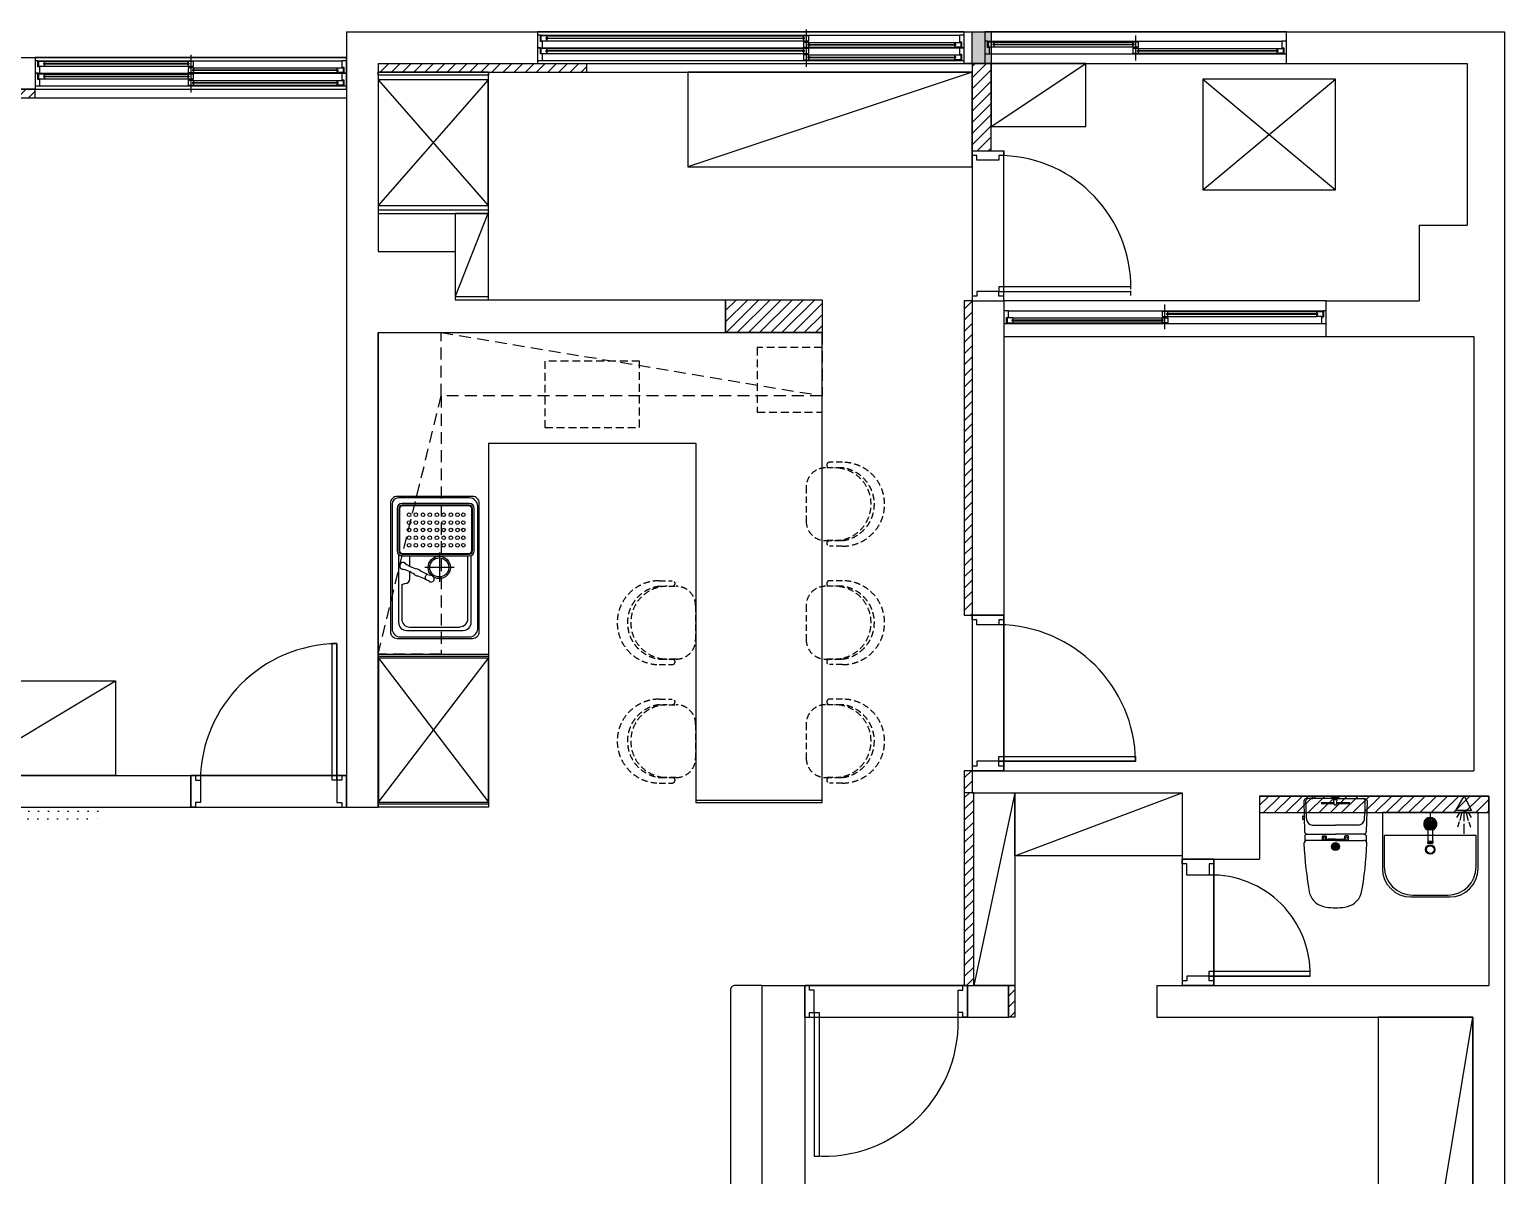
# Model space of a CAD drawing. Header units: inches. Extents: x 4138 to 127072, y -26315 to 43858.
# Drawn here: x 91288 to 100624, y 13510 to 20768 of the extents above; entities that cross this region are included whole.
import ezdxf

# ---------------------------------------------------------------- set-up
doc = ezdxf.new("R2010")
doc.units = ezdxf.units.IN
doc.header["$LTSCALE"] = 50
doc.header["$MEASUREMENT"] = 0
for name, pattern in [('DASHEDX2', [1.5, 1, -0.5]), ('DH-HID2', [1.2, 0.8, -0.4]), ('DOT', [0.25, 0, -0.25]), ('HID', [2.3, 1.5, -0.8]), ('HIDDEN', [0.375, 0.25, -0.125])]:
    doc.linetypes.add(name, pattern=pattern)
for name, color, linetype in [('02-WAL', 2, 'Continuous'), ('03-WAL NEW', 3, 'Continuous'), ('04-WIN', 4, 'Continuous'), ('04-WIN TEXT', 4, 'Continuous'), ('04_FUR', 6, 'Continuous'), ('06-FUR', 6, 'Continuous'), ('3.기호.계단선', 30, 'Continuous'), ('BATH', 4, 'Continuous'), ('CO-BATH', 6, 'Continuous'), ('CO-FURB-DN', 9, 'Continuous'), ('FIN', 2, 'Continuous'), ('FU-FURM', 251, 'DH-HID2'), ('HL', 6, 'HIDDEN'), ('도면층2', 2, 'Continuous'), ('도면층4', 4, 'Continuous'), ('도면층5', 5, 'Continuous'), ('욕실설비', 3, 'Continuous')]:
    doc.layers.add(name, color=color, linetype=linetype)
pattern_1 = [(45, (21899.39, -26361.31), (-35.35534, 35.35534), [])]
pattern_2 = [(45, (21849.39, -26361.31), (-35.35534, 35.35534), [])]

msp = doc.modelspace()

# ---------------------------------------------------------------- hatches: boundary and pattern name
at = {"layer": '03-WAL NEW'}
h = msp.add_hatch(dxfattribs=at)
h.set_pattern_fill('_USER', color=256, scale=50, angle=45, pattern_type=0)
h.set_pattern_definition(pattern_1)
h.paths.add_polyline_path([(94814.1, 20498), (94814.1, 20553), (93494.1, 20553), (93494.1, 20498)])
h = msp.add_hatch(dxfattribs=at)
h.set_pattern_fill('_USER', color=256, scale=50, angle=45, pattern_type=0)
h.set_pattern_definition([(45, (21934.39, -26361.31), (-35.35534, 35.35534), [])])
h.paths.add_polyline_path([(97254.1, 19999), (97374.1, 19999), (97374.1, 20553), (97254.1, 20553)])
h = msp.add_hatch(dxfattribs=at)
h.set_pattern_fill('_USER', color=256, scale=50, angle=45, pattern_type=0)
h.set_pattern_definition([(45, (22013.39, -14851.31), (-35.35534, 35.35534), [])])
h.paths.add_polyline_path([(90831.1, 20335), (91324.1, 20335), (91324.1, 20390), (90831.1, 20390)])
h = msp.add_hatch(dxfattribs=at)
h.set_pattern_fill('_USER', color=256, scale=50, angle=45, pattern_type=0)
h.set_pattern_definition(pattern_2)
h.paths.add_polyline_path([(95694.1, 19056), (96304.1, 19056), (96304.1, 18848), (95694.1, 18848)])
h = msp.add_hatch(dxfattribs=at)
h.set_pattern_fill('_USER', color=256, scale=50, angle=45, pattern_type=0)
h.set_pattern_definition([(45, (21899.39, -7941.31), (-35.35534, 35.35534), [])])
h.paths.add_polyline_path([(97254.1, 19049), (97204.1, 19049), (97204.1, 17058), (97254.1, 17058)])
h.paths.add_polyline_path([(97254.1, 16073), (97204.1, 16073), (97204.1, 15934), (97254.1, 15934)])
h = msp.add_hatch(dxfattribs=at)
h.set_pattern_fill('_USER', color=256, scale=50, angle=45, pattern_type=0)
h.set_pattern_definition(pattern_2)
h.paths.add_polyline_path([(97204.1, 15934), (97204.1, 14713), (97264.1, 14713), (97264.1, 15934)])
h = msp.add_hatch(dxfattribs=at)
h.set_pattern_fill('_USER', color=256, scale=50, angle=45, pattern_type=0)
h.set_pattern_definition([(45, (21896.39, -26321.31), (-35.35534, 35.35534), [])])
h.paths.add_polyline_path([(99074.1, 15913), (99074.1, 15808), (100524.1, 15808), (100524.1, 15913)])
h = msp.add_hatch(dxfattribs=at)
h.set_pattern_fill('_USER', color=256, scale=50, angle=45, pattern_type=0)
h.set_pattern_definition(pattern_1)
h.paths.add_polyline_path([(97484.1, 14713), (97524.1, 14713), (97524.1, 14513), (97484.1, 14513)])
at = {"layer": '04-WIN TEXT'}
h = msp.add_hatch(color=256, dxfattribs=at)
h.dxf.hatch_style = 1
h.paths.add_polyline_path([(97254.1, 20753), (97374.1, 20753), (97374.1, 20553), (97254.1, 20553)])
at = {"layer": '3.기호.계단선'}
h = msp.add_hatch(color=256, dxfattribs=at)
h.dxf.hatch_style = 1
edge = h.paths.add_edge_path()
edge.add_arc((100154.1, 15723), 25, 0, 360)
h = msp.add_hatch(color=10, dxfattribs=at)
h.dxf.hatch_style = 1
edge = h.paths.add_edge_path()
edge.add_arc((99554.1, 15593), 25, 0, 360)

# ---------------------------------------------------------------- linework, layer by layer
at = {"color": 8}
msp.add_line((100154.1, 15808), (100154.1, 15730), dxfattribs=at)
at = {"layer": '02-WAL'}
for p, q in [((93294.1, 20753), (93294.1, 20590)), ((93294.1, 20753), (100624.1, 20753)), ((100624.1, 20753), (100624.1, 8625)), ((90589.1, 20590), (93294.1, 20590)), ((93494.1, 20553), (93494.1, 19361)), ((93494.1, 20553), (100388.1, 20553)), ((100388.1, 20553), (100388.1, 19528)), ((90831.1, 20390), (93294.1, 20390)), ((93294.1, 20390), (93294.1, 15843)), ((100083.1, 19528), (100083.1, 19049)), ((100083.1, 19528), (100388.1, 19528)), ((93494.1, 19361), (93983.1, 19361)), ((93983.1, 19361), (93983.1, 19056)), ((93983.1, 19056), (95694.1, 19056)), ((95694.1, 19056), (95694.1, 18848)), ((95694.1, 19056), (95694.1, 18848)), ((97254.1, 19049), (97254.1, 15934)), ((97254.1, 19049), (97454.1, 19049)), ((97454.1, 19049), (97454.1, 16073)), ((99495.1, 19049), (100083.1, 19049)), ((99495.1, 18823), (99495.1, 19049)), ((93494.1, 18848), (93494.1, 15843)), ((93494.1, 18848), (95694.1, 18848)), ((99495.1, 18823), (100429.1, 18823)), ((100429.1, 18823), (100429.1, 16073)), ((97254.1, 17058), (97454.1, 17058)), ((97254.1, 16073), (100429.1, 16073)), ((90831.1, 16043), (93294.1, 16043)), ((92309.1, 16043), (92309.1, 15843)), ((97254.1, 15934), (98584.1, 15934)), ((98584.1, 15934), (98584.1, 14713)), ((99074.1, 15913), (99074.1, 15513)), ((99074.1, 15913), (100524.1, 15913)), ((100524.1, 15913), (100524.1, 14713)), ((90589.1, 15843), (93494.1, 15843)), ((98584.1, 15513), (98784.1, 15513)), ((98784.1, 15513), (98784.1, 14713)), ((98784.1, 15513), (99074.1, 15513)), ((95924.1, 14713), (95924.1, 10551)), ((95924.1, 14713), (97484.1, 14713)), ((96195.1, 14713), (96195.1, 10877)), ((97225.1, 14713), (97225.1, 14513)), ((97484.1, 14713), (97484.1, 14513)), ((98424.1, 14713), (98584.1, 14713)), ((98424.1, 14713), (98424.1, 14513)), ((98584.1, 14713), (98784.1, 14713)), ((98784.1, 14713), (100524.1, 14713)), ((96195.1, 14513), (97484.1, 14513)), ((98424.1, 14513), (100424.1, 14513)), ((100424.1, 14513), (100424.1, 10877))]:
    msp.add_line(p, q, dxfattribs=at)
at = {"layer": '03-WAL NEW'}
msp.add_line((91316.1, 20335), (93294.1, 20335), dxfattribs=at)
for points in [[(93494.1, 20553), (93494.1, 20498), (97254.1, 20498)], [(94814.1, 20553), (94814.1, 20498)], [(97254.1, 19049), (97204.1, 19049), (97204.1, 17058), (97254.1, 17058)], [(97254.1, 16073), (97204.1, 16073), (97204.1, 15934)], [(97204.1, 15934), (97204.1, 14713), (97264.1, 14713), (97264.1, 15934), (97204.1, 15934)], [(99074.1, 15913), (99074.1, 15808), (100524.1, 15808), (100524.1, 15913), (99074.1, 15913)]]:
    msp.add_lwpolyline(points, dxfattribs=at)
for points in [[(97254.1, 19999), (97374.1, 19999), (97374.1, 20553), (97254.1, 20553)], [(90831.1, 20335), (91324.1, 20335), (91324.1, 20390), (90831.1, 20390)], [(95694.1, 19056), (96304.1, 19056), (96304.1, 18848), (95694.1, 18848)], [(97484.1, 14713), (97524.1, 14713), (97524.1, 14513), (97484.1, 14513)]]:
    msp.add_lwpolyline(points, close=True, dxfattribs=at)
msp.add_lwpolyline([(95924.1, 14713), (95754.1, 14713, 0.414214), (95724.1, 14683), (95724.1, 10551)], format="xyb", dxfattribs=at)
at = {"layer": '04-WIN'}
for p, q in [((94521.5, 20731.4), (97174.1, 20731.4)), ((96204.1, 20767.5), (96204.1, 20610.5)), ((98289.1, 20729.1), (98289.1, 20572.1)), ((94521.5, 20651.3), (97174.1, 20651.3)), ((94534.1, 20651.4), (97186.6, 20651.3)), ((94563.2, 20726.4), (96186.6, 20726.4)), ((94563.2, 20696.4), (94563.2, 20706.4)), ((94563.2, 20696.4), (96186.6, 20696.4)), ((94563.2, 20646.4), (96186.6, 20646.4)), ((96204.1, 20687.4), (96204.1, 20530.4)), ((96221.6, 20686.1), (97145.4, 20686.1)), ((96221.6, 20656.1), (97145.4, 20656.1)), ((97351.5, 20693), (99214.1, 20693)), ((97393.2, 20688), (98271.6, 20688)), ((97393.2, 20658), (97393.2, 20668)), ((97393.2, 20658), (98271.6, 20658)), ((98306.6, 20647.6), (99185.4, 20647.6)), ((94534.1, 20571.3), (97186.6, 20571.2)), ((94563.2, 20616.4), (94563.2, 20626.4)), ((94563.2, 20616.4), (96186.6, 20616.4)), ((96221.6, 20606), (97145.4, 20606)), ((96221.6, 20576), (97145.4, 20576)), ((97364.1, 20613), (99226.6, 20612.9)), ((98306.6, 20617.6), (99185.4, 20617.6)), ((97424.1, 19139), (98259.6, 19139)), ((97424.1, 19139), (97424.1, 19109)), ((97424.1, 19109), (98259.6, 19109)), ((93234.1, 16878), (93234.1, 16013)), ((98289.1, 16133), (97424.1, 16133)), ((99394.1, 14773), (98754.1, 14773))]:
    msp.add_line(p, q, dxfattribs=at)
at = {"layer": '04-WIN', "linetype": 'Continuous'}
for p, q in [((97484.1, 18985.6), (99477.6, 18985.6)), ((98474.6, 18869.4), (98474.6, 19026.5)), ((98492.1, 18980.9), (99436.4, 18980.8)), ((97471.5, 18905.6), (99465.1, 18905.5)), ((97513.2, 18940.5), (98457.1, 18940.5)), ((97513.2, 18910.5), (98457.1, 18910.5)), ((98492.1, 18950.9), (99436.4, 18950.8))]:
    msp.add_line(p, q, dxfattribs=at)
at = {"layer": '04-WIN'}
for points in [[(94504.1, 20553), (97204.1, 20553), (97204.1, 20753), (94504.1, 20753)], [(97204.1, 20753), (97334.1, 20753), (97334.1, 20553), (97204.1, 20553)], [(99244.1, 20753), (97334.1, 20753), (97334.1, 20553), (99244.1, 20553)], [(96192.1, 20708.2), (96186.6, 20706.4), (96186.6, 20696.4), (96221.6, 20696.4), (96221.6, 20726.4), (96186.6, 20726.4), (96186.6, 20716.4), (96192.1, 20714.7)], [(96186.6, 20656.1), (96221.6, 20656.1), (96221.6, 20666.1), (96216.1, 20667.9), (96216.1, 20674.3), (96221.6, 20676.1), (96221.6, 20686.1), (96186.6, 20686.1)], [(96192.1, 20628.1), (96186.6, 20626.4), (96186.6, 20616.4), (96221.6, 20616.4), (96221.6, 20646.4), (96186.6, 20646.4), (96186.6, 20636.4), (96192.1, 20634.6)], [(97148.9, 20669.1), (96218.1, 20669.1), (96218.1, 20673.1), (97148.9, 20673.1)], [(97150.9, 20674.3), (97145.4, 20676.1), (97145.4, 20686.1), (97183.4, 20686.1), (97183.4, 20656.1), (97145.4, 20656.1), (97145.4, 20666.1), (97150.9, 20667.9)], [(98277.1, 20669.8), (98271.6, 20668), (98271.6, 20658), (98306.6, 20658), (98306.6, 20688), (98271.6, 20688), (98271.6, 20678), (98277.1, 20676.2)], [(98271.6, 20617.6), (98306.6, 20617.6), (98306.6, 20627.6), (98301.1, 20629.4), (98301.1, 20635.9), (98306.6, 20637.6), (98306.6, 20647.6), (98271.6, 20647.6)], [(99188.9, 20630.6), (98303.1, 20630.6), (98303.1, 20634.6), (99188.9, 20634.6)], [(99190.9, 20635.9), (99185.4, 20637.6), (99185.4, 20647.6), (99223.4, 20647.6), (99223.4, 20617.6), (99185.4, 20617.6), (99185.4, 20627.6), (99190.9, 20629.4)], [(96186.6, 20576), (96221.6, 20576), (96221.6, 20586), (96216.1, 20587.8), (96216.1, 20594.2), (96221.6, 20596), (96221.6, 20606), (96186.6, 20606)], [(97148.9, 20589), (96218.1, 20589), (96218.1, 20593), (97148.9, 20593)], [(97150.9, 20594.2), (97145.4, 20596), (97145.4, 20606), (97183.4, 20606), (97183.4, 20576), (97145.4, 20576), (97145.4, 20586), (97150.9, 20587.8)], [(97454.1, 18823), (99495.1, 18823), (99495.1, 19049), (97454.1, 19049)]]:
    msp.add_lwpolyline(points, close=True, dxfattribs=at)
for points in [[(94504.1, 20660.4), (94504.1, 20651.4), (94534.1, 20651.4), (94534.1, 20692.4), (94521.5, 20692.4), (94521.5, 20731.4), (94504.1, 20731.4), (94504.1, 20722.4)], [(97204.1, 20722.3), (97204.1, 20731.4), (97174.1, 20731.4), (97174.1, 20692.4), (97174.1, 20690.3), (97186.6, 20690.3), (97186.6, 20651.3), (97204.1, 20651.3), (97204.1, 20660.3)], [(94504.1, 20580.3), (94504.1, 20571.3), (94534.1, 20571.3), (94534.1, 20612.3), (94521.5, 20612.3), (94521.5, 20651.3), (94504.1, 20651.3), (94504.1, 20642.3)], [(94563.2, 20706.4), (94557.6, 20708.2), (94557.6, 20714.7), (94563.2, 20716.4), (94563.2, 20726.4), (94525.2, 20726.4), (94525.2, 20696.4), (94563.2, 20696.4)], [(94563.2, 20626.4), (94557.6, 20628.1), (94557.6, 20634.6), (94563.2, 20636.4), (94563.2, 20646.4), (94525.2, 20646.4), (94525.2, 20616.4), (94563.2, 20616.4)], [(96190.1, 20709.4), (94559.7, 20709.4), (94559.7, 20713.4), (96190.1, 20713.4), (96190.1, 20709.4), (96190.1, 20713.4)], [(96190.1, 20629.4), (94559.7, 20629.4), (94559.7, 20633.4), (96190.1, 20633.4), (96190.1, 20629.4), (96190.1, 20633.4)], [(94563.2, 20717.2), (94565.9, 20715.8), (94566.4, 20714.9), (94567, 20713.4)], [(94563.2, 20705.6), (94565.9, 20707), (94566.4, 20708), (94567, 20709.4)], [(94563.2, 20637.1), (94565.9, 20635.8), (94566.4, 20634.8), (94567, 20633.4)], [(96186.6, 20717.2), (96183.8, 20715.8), (96183.3, 20714.9), (96182.8, 20713.4)], [(96186.6, 20705.6), (96183.8, 20707), (96183.3, 20708), (96182.8, 20709.4)], [(96186.6, 20637.1), (96183.8, 20635.8), (96183.3, 20634.8), (96182.8, 20633.4)], [(96221.6, 20676.9), (96224.4, 20675.5), (96224.9, 20674.5), (96225.4, 20673.1)], [(96221.6, 20665.3), (96224.4, 20666.7), (96224.9, 20667.7), (96225.4, 20669.1)], [(97145.4, 20676.9), (97142.6, 20675.5), (97142.1, 20674.5), (97141.6, 20673.1)], [(97145.4, 20665.3), (97142.6, 20666.7), (97142.1, 20667.7), (97141.6, 20669.1)], [(97204.1, 20642.2), (97204.1, 20651.3), (97174.1, 20651.3), (97174.1, 20612.3), (97174.1, 20610.2), (97186.6, 20610.2), (97186.6, 20571.2), (97204.1, 20571.2), (97204.1, 20580.2)], [(97334.1, 20622), (97334.1, 20613), (97364.1, 20613), (97364.1, 20654), (97351.5, 20654), (97351.5, 20693), (97334.1, 20693), (97334.1, 20684)], [(97393.2, 20668), (97387.6, 20669.8), (97387.6, 20676.2), (97393.2, 20678), (97393.2, 20688), (97355.2, 20688), (97355.2, 20658), (97393.2, 20658)], [(98275.1, 20671), (97389.7, 20671), (97389.7, 20675), (98275.1, 20675), (98275.1, 20671), (98275.1, 20675)], [(97393.2, 20678.8), (97395.9, 20677.4), (97396.4, 20676.4), (97397, 20675)], [(97393.2, 20667.2), (97395.9, 20668.6), (97396.4, 20669.6), (97397, 20671)], [(98271.6, 20678.8), (98268.8, 20677.4), (98268.3, 20676.4), (98267.8, 20675)], [(98271.6, 20667.2), (98268.8, 20668.6), (98268.3, 20669.6), (98267.8, 20671)], [(98306.6, 20638.4), (98309.4, 20637), (98309.9, 20636.1), (98310.4, 20634.6)], [(99185.4, 20638.4), (99182.6, 20637), (99182.1, 20636.1), (99181.6, 20634.6)], [(99244.1, 20683.9), (99244.1, 20693), (99214.1, 20693), (99214.1, 20654), (99214.1, 20651.9), (99226.6, 20651.9), (99226.6, 20612.9), (99244.1, 20612.9), (99244.1, 20621.9)], [(94563.2, 20625.6), (94565.9, 20626.9), (94566.4, 20627.9), (94567, 20629.4)], [(96186.6, 20625.6), (96183.8, 20626.9), (96183.3, 20627.9), (96182.8, 20629.4)], [(96221.6, 20596.8), (96224.4, 20595.4), (96224.9, 20594.4), (96225.4, 20593)], [(96221.6, 20585.2), (96224.4, 20586.6), (96224.9, 20587.6), (96225.4, 20589)], [(97145.4, 20596.8), (97142.6, 20595.4), (97142.1, 20594.4), (97141.6, 20593)], [(97145.4, 20585.2), (97142.6, 20586.6), (97142.1, 20587.6), (97141.6, 20589)], [(98306.6, 20626.8), (98309.4, 20628.2), (98309.9, 20629.2), (98310.4, 20630.6)], [(99185.4, 20626.8), (99182.6, 20628.2), (99182.1, 20629.2), (99181.6, 20630.6)]]:
    msp.add_lwpolyline(points, dxfattribs=at)
at = {"layer": '04-WIN', "linetype": 'Continuous'}
for points in [[(97454.1, 18914.6), (97454.1, 18905.6), (97471.5, 18905.6), (97471.5, 18944.6), (97484.1, 18944.6), (97484.1, 18985.6), (97454.1, 18985.6), (97454.1, 18976.6)], [(98492.1, 18971.7), (98494.9, 18970.3), (98495.4, 18969.3), (98495.9, 18967.9)], [(98492.1, 18960.1), (98494.9, 18961.5), (98495.4, 18962.5), (98495.9, 18963.9)], [(99436.4, 18971.6), (99433.6, 18970.2), (99433.1, 18969.2), (99432.6, 18967.8)], [(99436.4, 18960), (99433.6, 18961.4), (99433.1, 18962.4), (99432.6, 18963.8)], [(99495.1, 18976.6), (99495.1, 18985.6), (99477.6, 18985.6), (99477.6, 18946.6), (99465.1, 18946.6), (99465.1, 18905.5), (99495.1, 18905.5), (99495.1, 18914.6)], [(98460.6, 18927.5), (97509.7, 18927.5), (97509.7, 18923.5), (98460.6, 18923.5), (98460.6, 18927.5), (98460.6, 18923.5)], [(97513.2, 18931.3), (97515.9, 18929.9), (97516.4, 18929), (97517, 18927.5)], [(97513.2, 18919.7), (97515.9, 18921.1), (97516.4, 18922.1), (97517, 18923.5)], [(98457.1, 18931.3), (98454.3, 18929.9), (98453.8, 18929), (98453.3, 18927.5)], [(98457.1, 18919.7), (98454.3, 18921.1), (98453.8, 18922.1), (98453.3, 18923.5)]]:
    msp.add_lwpolyline(points, dxfattribs=at)
for points in [[(98492.1, 18970.9), (98492.1, 18980.9), (98457.1, 18980.9), (98457.1, 18950.9), (98492.1, 18950.9), (98492.1, 18960.9), (98486.6, 18962.7), (98486.6, 18969.1)], [(98488.6, 18963.9), (99439.9, 18963.8), (99439.9, 18967.8), (98488.6, 18967.9)], [(99436.4, 18970.8), (99436.4, 18980.8), (99474.4, 18980.8), (99474.4, 18950.8), (99436.4, 18950.8), (99436.4, 18960.8), (99441.9, 18962.6), (99441.9, 18969)], [(97513.2, 18930.5), (97513.2, 18940.5), (97475.2, 18940.5), (97475.2, 18910.5), (97513.2, 18910.5), (97513.2, 18920.5), (97507.6, 18922.3), (97507.6, 18928.8)], [(98457.1, 18930.5), (98457.1, 18940.5), (98492.1, 18940.5), (98492.1, 18910.5), (98457.1, 18910.5), (98457.1, 18920.5), (98462.6, 18922.3), (98462.6, 18928.8)]]:
    msp.add_lwpolyline(points, close=True, dxfattribs=at)
at = {"layer": '04-WIN TEXT'}
msp.add_lwpolyline([(97254.1, 20753), (97374.1, 20753), (97374.1, 20553), (97254.1, 20553)], close=True, dxfattribs=at)
at = {"layer": '04_FUR', "color": 8}
for p, q in [((93494.1, 15843), (93494.1, 18848)), ((93494.1, 18848), (96304.1, 18848)), ((96304.1, 15873), (96304.1, 18848)), ((94194.1, 18148), (94194.1, 15843)), ((94194.1, 18148), (95504.5, 18148)), ((95504.5, 18148), (95504.5, 15873)), ((93494.1, 16811), (94194.1, 16811)), ((93494.1, 16799), (94194.1, 16799)), ((93497.1, 16787), (93497.1, 15875)), ((94194.1, 16787), (93497.1, 16787)), ((93497.1, 15875), (94194.1, 16787)), ((93497.1, 16787), (94194.1, 15875)), ((94194.1, 15875), (94194.1, 16787)), ((93497.1, 15875), (94194.1, 15875)), ((96304.1, 15885), (95504.5, 15885)), ((95504.5, 15873), (96304.1, 15873)), ((97524.1, 15934), (97264.1, 14713)), ((97524.1, 15534), (98584.1, 15934)), ((93494.1, 15863), (94194.1, 15863)), ((94194.1, 15843), (93494.1, 15843))]:
    msp.add_line(p, q, dxfattribs=at)
at = {"layer": '04_FUR', "color": 8, "linetype": 'HID'}
for p, q in [((93894.1, 18448), (93894.1, 18848)), ((93894.1, 18848), (96304.1, 18448)), ((96304.1, 18848), (96304.1, 18448)), ((93494.1, 16811), (93894.1, 18448)), ((96304.1, 18448), (93894.1, 18448)), ((93894.1, 18448), (93894.1, 16811)), ((93894.1, 16811), (93494.1, 16811))]:
    msp.add_line(p, q, dxfattribs=at)
at = {"layer": '04_FUR', "color": 8}
for points in [[(90831.1, 16043), (90831.1, 16643), (91831.1, 16643), (91831.1, 16043), (90831.1, 16043), (91831.1, 16643)], [(99824.1, 10877), (100424.1, 10877), (100424.1, 14513), (99824.1, 14513), (99824.1, 10877), (100424.1, 14513)]]:
    msp.add_lwpolyline(points, dxfattribs=at)
for points in [[(97524.1, 14713), (97264.1, 14713), (97264.1, 15934), (97524.1, 15934)], [(98584.1, 15534), (97524.1, 15534), (97524.1, 15934), (98584.1, 15934)]]:
    msp.add_lwpolyline(points, close=True, dxfattribs=at)
at = {"layer": '06-FUR', "color": 8}
for p, q in [((97374.1, 20153), (97974.1, 20553)), ((93494.1, 20448), (94191.1, 19653)), ((94191.1, 20448), (93494.1, 19653)), ((98714.1, 19753), (99554.1, 20453)), ((98714.1, 20453), (99554.1, 19753)), ((94194.1, 19613), (93983.1, 19076))]:
    msp.add_line(p, q, dxfattribs=at)
at = {"layer": '06-FUR', "color": 8, "linetype": 'DASHEDX2'}
for p, q in [((96304.1, 18753.2), (95894.1, 18753.2)), ((95894.1, 18753.2), (95894.1, 18343.2)), ((96304.1, 18343.2), (96304.1, 18753.2)), ((95894.1, 18343.2), (96304.1, 18343.2)), ((95504.5, 17710), (95504.5, 17110)), ((95504.1, 16898), (95504.5, 16898))]:
    msp.add_line(p, q, dxfattribs=at)
at = {"layer": '06-FUR', "color": 8}
for points in [[(97374.1, 20153), (97974.1, 20153), (97974.1, 20553), (97374.1, 20553)], [(93494.1, 20498), (94194.1, 20498), (94194.1, 20478), (93494.1, 20478)], [(93494.1, 20448), (93494.1, 19653), (94191.1, 19653), (94191.1, 20448)], [(98714.1, 20453), (98714.1, 19753), (99554.1, 19753), (99554.1, 20453)], [(93494.1, 19603), (94194.1, 19603), (94194.1, 19623), (93494.1, 19623)], [(93983.1, 19076), (94194.1, 19076), (94194.1, 19603), (93983.1, 19603)]]:
    msp.add_lwpolyline(points, close=True, dxfattribs=at)
for points in [[(94194.1, 20498), (93494.1, 20498), (93494.1, 19361), (93983.1, 19361), (93983.1, 19056), (94194.1, 19056), (94194.1, 20498)], [(97254.1, 20498), (95454.1, 20498), (95454.1, 19898), (97254.1, 19898), (97254.1, 20498), (95454.1, 19898)]]:
    msp.add_lwpolyline(points, dxfattribs=at)
at = {"layer": '06-FUR', "color": 8, "linetype": 'DASHEDX2'}
msp.add_lwpolyline([(94549.3, 18248), (95149.3, 18248), (95149.3, 18668), (94549.3, 18668)], close=True, dxfattribs=at)
at = {"layer": '06-FUR', "color": 8, "linetype": 'DOT', "ltscale": 5}
msp.add_lwpolyline([(90589.1, 15768), (91721.1, 15768), (91721.1, 15818), (90589.1, 15818)], close=True, dxfattribs=at)
at = {"layer": '3.기호.계단선'}
msp.add_circle((100154.1, 15723), 25, dxfattribs=at)
at = {"layer": '3.기호.계단선', "color": 10}
msp.add_circle((99554.1, 15593), 25, dxfattribs=at)
at = {"layer": 'BATH', "color": 8}
for p, q in [((100316.4, 15821.3), (100368.8, 15913)), ((100368.8, 15913), (100415.8, 15821.3)), ((100415.8, 15821.3), (100316.4, 15821.3)), ((100343.4, 15813.6), (100321, 15778.2)), ((100354.9, 15814.4), (100340.3, 15757.4)), ((100367.2, 15816.7), (100367.2, 15754.5)), ((100379.6, 15814.4), (100394.2, 15757.4)), ((100391.1, 15813.6), (100413.4, 15778.2)), ((100336.4, 15749), (100326.4, 15715.1)), ((100367.2, 15737.4), (100367.2, 15674.3)), ((100398, 15749), (100408.1, 15715.1))]:
    msp.add_line(p, q, dxfattribs=at)
at = {"layer": 'CO-BATH', "color": 8}
for p, q in [((99851.1, 15808), (99851.1, 15454)), ((100457.1, 15808), (99851.1, 15808)), ((100457.1, 15454), (100457.1, 15808)), ((100139.1, 15736), (100139.1, 15627.4)), ((100169.1, 15736), (100169.1, 15627.4)), ((99863.1, 15664), (99863.1, 15466)), ((100445.1, 15664), (99863.1, 15664)), ((100136.7, 15621.4), (100136.7, 15615.4)), ((100136.7, 15621.4), (100171.5, 15621.4)), ((100136.7, 15615.4), (100171.5, 15615.4)), ((100137.9, 15627.4), (100137.9, 15621.4)), ((100137.9, 15627.4), (100170.3, 15627.4)), ((100170.3, 15627.4), (100170.3, 15621.4)), ((100171.5, 15621.4), (100171.5, 15615.4)), ((100445.1, 15466), (100445.1, 15664)), ((100031.1, 15274), (100277.1, 15274)), ((100043.1, 15286), (100265.1, 15286))]:
    msp.add_line(p, q, dxfattribs=at)
for radius in [30, 24]:
    msp.add_circle((100154.1, 15574), radius, dxfattribs=at)
for centre, radius, start, end in [((100154.1, 15736), 42, 290.92481, 249.07514), ((100154.1, 15736), 36, 294.62429, 245.37566), ((100154.1, 15736), 30, 299.99998, 239.99998), ((100154.1, 15736), 21.6, 313.98294, 226.01701), ((100154.1, 15736), 15, 359.99998, 179.99998), ((100031.1, 15454), 180, 180, 270), ((100043.1, 15466), 180, 180, 270), ((100265.1, 15466), 180, 270, 0), ((100277.1, 15454), 180, 270, 0)]:
    msp.add_arc(centre, radius, start, end, dxfattribs=at)
at = {"layer": 'CO-FURB-DN', "color": 8}
for p, q in [((93582.6, 17759.8), (93582.6, 16972.3)), ((94073.5, 17800.7), (93623.5, 17800.7)), ((94070.8, 17766.3), (93646.6, 17766.3)), ((94070.8, 17755.5), (93646.6, 17755.5)), ((94070.8, 17750.1), (93646.6, 17750.1)), ((94124.6, 16972.3), (94124.6, 17749.6)), ((93614.3, 17734), (93614.3, 17465.8)), ((93625.1, 17734), (93625.1, 17465.8)), ((93630.4, 17734), (93630.4, 17465.8)), ((94086.9, 17465.8), (94086.9, 17734)), ((94092.3, 17465.8), (94092.3, 17734)), ((94103.1, 17465.8), (94103.1, 17734)), ((93623.5, 17443.2), (93623.5, 17013.2)), ((93646.6, 17449.6), (94070.8, 17449.6)), ((93646.6, 17444.2), (94070.8, 17444.2)), ((93646.6, 17433.5), (94070.8, 17433.5)), ((93695.1, 17368.2), (93695.1, 17433.5)), ((93882.5, 17455.6), (93882.5, 17270.1)), ((94063.3, 17033.7), (94063.3, 17433.5)), ((94083.7, 17013.2), (94083.7, 17436.2)), ((93695.1, 17289.4), (93695.1, 17333.3)), ((93789.7, 17362.9), (93975.3, 17362.9)), ((93643.9, 17253.6), (93664.4, 17258.7)), ((93643.9, 17253.6), (93643.9, 17033.7)), ((93633.7, 16921.2), (94073.5, 16921.2)), ((93674.6, 16962.1), (94032.6, 16962.1)), ((93694.5, 16983.4), (94011.6, 16983.4))]:
    msp.add_line(p, q, dxfattribs=at)
msp.add_lwpolyline([(94134.9, 16954), (94134.9, 17767.9, 0.414214), (94091.8, 17811), (93615.4, 17811, 0.414214), (93572.4, 17767.9), (93572.4, 16954, 0.414214), (93615.4, 16911), (94091.8, 16911, 0.414214)], format="xyb", close=True, dxfattribs=at)
for centre, radius in [((93690.4, 17694.1), 11.5), ((93690.4, 17644.7), 11.5), ((93733.1, 17694.1), 11.5), ((93733.1, 17644.7), 11.5), ((93778.5, 17694.1), 11.5), ((93778.5, 17644.7), 11.5), ((93821.3, 17694.1), 11.5), ((93821.3, 17644.7), 11.5), ((93866.7, 17694.1), 11.5), ((93866.7, 17644.7), 11.5), ((93909.4, 17694.1), 11.5), ((93909.4, 17644.7), 11.5), ((93954.8, 17694.1), 11.5), ((93954.8, 17644.7), 11.5), ((93997.6, 17694.1), 11.5), ((93997.6, 17644.7), 11.5), ((94033.6, 17694.1), 11.5), ((94033.6, 17644.7), 11.5), ((93690.4, 17597.9), 11.5), ((93690.4, 17548.4), 11.5), ((93733.1, 17597.9), 11.5), ((93733.1, 17548.4), 11.5), ((93778.5, 17597.9), 11.5), ((93778.5, 17548.4), 11.5), ((93821.3, 17597.9), 11.5), ((93821.3, 17548.4), 11.5), ((93866.7, 17597.9), 11.5), ((93866.7, 17548.4), 11.5), ((93909.4, 17597.9), 11.5), ((93909.4, 17548.4), 11.5), ((93954.8, 17597.9), 11.5), ((93954.8, 17548.4), 11.5), ((93997.6, 17597.9), 11.5), ((93997.6, 17548.4), 11.5), ((94033.6, 17597.9), 11.5), ((94033.6, 17548.4), 11.5), ((93690.4, 17501.6), 11.5), ((93733.1, 17501.6), 11.5), ((93778.5, 17501.6), 11.5), ((93821.3, 17501.6), 11.5), ((93866.7, 17501.6), 11.5), ((93909.4, 17501.6), 11.5), ((93954.8, 17501.6), 11.5), ((93997.6, 17501.6), 11.5), ((94033.6, 17501.6), 11.5), ((93881.5, 17360.8), 70.6), ((93881.5, 17360.8), 60.4)]:
    msp.add_circle(centre, radius, dxfattribs=at)
for centre, radius, start, end in [((93623.5, 17759.8), 40.9, 90, 180), ((93646.6, 17734), 32.3, 90, 180), ((93646.6, 17734), 21.5, 90, 180), ((93646.6, 17734), 16.1, 90, 180), ((94070.8, 17734), 32.3, 0, 90), ((94070.8, 17734), 21.5, 0, 90), ((94070.8, 17734), 16.1, 0, 90), ((94073.5, 17749.6), 51.1, 0, 90), ((93646.6, 17465.8), 32.3, 180, 270), ((93646.6, 17465.8), 21.5, 180, 270), ((93646.6, 17465.8), 16.1, 180, 270), ((94070.8, 17465.8), 32.3, 270, 0), ((94070.8, 17465.8), 21.5, 270, 0), ((94070.8, 17465.8), 16.1, 270, 0), ((93652.5, 17370.3), 21.5, 40.69453, 270.75487), ((93784.9, 17546.3), 199.3, 231.41182, 256.86058), ((93664.4, 17432.5), 30.7, 0, 1.74826), ((93607, 17154.7), 199.3, 53.58629, 79.44471), ((93664.4, 17289.4), 30.7, 270, 0), ((93757.3, 17358.5), 53.8, 233.58629, 253.44907), ((93727.4, 17299.8), 53.8, 53.67866, 76.86058), ((93659.1, 17028.1), 290.8, 55.99443, 73.44907), ((93877.3, 17503.8), 199.3, 233.67866, 255.20201), ((93813.3, 17296.6), 21.5, 106.6147, 211.85435), ((93828.5, 17289.6), 21.5, 251.87682, 95.53884), ((93674.6, 17013.2), 51.1, 180, 270), ((93695.1, 17033.7), 51.1, 180, 270), ((94011.6, 17036.6), 51.1, 270, 0), ((94032.6, 17013.2), 51.1, 270, 0), ((93633.7, 16972.3), 51.1, 180, 270), ((94073.5, 16972.3), 51.1, 270, 0)]:
    msp.add_arc(centre, radius, start, end, dxfattribs=at)
at = {"layer": 'FIN', "color": 8}
for p, q in [((99546.1, 15896.6), (99381.5, 15896.6)), ((99398.3, 15898), (99385.9, 15898)), ((99398.3, 15898), (99410.8, 15898)), ((99562.1, 15896.6), (99726.7, 15896.6)), ((99408.8, 15729.4), (99554.1, 15729.4)), ((99699.3, 15729.4), (99554.1, 15729.4)), ((99373.7, 15671.6), (99554.1, 15671.6)), ((99554.1, 15632.3), (99374.8, 15632.3)), ((99734.4, 15671.6), (99554.1, 15671.6)), ((99554.1, 15632.3), (99733.4, 15632.3))]:
    msp.add_line(p, q, dxfattribs=at)
for points in [[(99381.5, 15896.6), (99369.1, 15896.6, 0.421209), (99354.1, 15881.2), (99358.7, 15686.2, 0.001659)], [(99726.7, 15896.6), (99739.1, 15896.6, -0.421209), (99754.1, 15881.2), (99749.4, 15686.2, -0.001659)], [(99373.7, 15671.6, 0.371724), (99359.3, 15656.8, 0.003515), (99360.2, 15625.9, 0.320541)], [(99734.4, 15671.6, -0.371724), (99748.8, 15656.8, -0.003515), (99748, 15625.9, -0.320541)]]:
    msp.add_lwpolyline(points, format="xyb", dxfattribs=at)
for centre, radius, start, end in [((100365.4, 15868.7), 1000, 179.31159, 185.94375), ((99381.5, 15880.6), 16, 90, 179.31159), ((99385.9, 15913), 15, 180, 270), ((99410.8, 15913), 15, 270, 0), ((99726.7, 15880.6), 16, 0.68841, 90), ((98742.7, 15868.7), 1000, 354.05625, 0.68841), ((99373.7, 15686.6), 15, 181.36509, 270), ((99410.6, 15769.3), 40, 185.94375, 267.51291), ((99697.6, 15769.3), 40, 272.48709, 354.05625), ((99734.4, 15686.6), 15, 270, 358.63491), ((99374.8, 15612.3), 20, 90, 182.3333), ((101558.9, 15701.3), 2205.9, 182.3333, 190.60807), ((97549.3, 15701.3), 2205.9, 349.39193, 357.6667), ((99733.4, 15612.3), 20, 357.6667, 90), ((99509.9, 15334.6), 125.5, 198.2964, 263.42408), ((99598.3, 15334.6), 125.5, 276.57592, 341.7036), ((99554.1, 15611.6), 405.9, 261.69926, 270), ((99554.1, 15611.6), 405.9, 270, 278.30074)]:
    msp.add_arc(centre, radius, start, end, dxfattribs=at)
at = {"layer": 'FU-FURM', "color": 8}
for p, q in [((96434.7, 18026.5), (96351.8, 18026.5)), ((96434.6, 17991.5), (96326.3, 17991.5)), ((96204.1, 17869.2), (96204.1, 17652.7)), ((96326.3, 17530.4), (96434.6, 17530.4)), ((96434.6, 17530.4), (96326.3, 17530.4)), ((96434.7, 17495.4), (96351.8, 17495.4)), ((95273.4, 17276.5), (95356.3, 17276.5)), ((96434.7, 17276.5), (96351.8, 17276.5)), ((95273.6, 17241.5), (95381.8, 17241.5)), ((96434.6, 17241.5), (96326.3, 17241.5)), ((95504.1, 17119.2), (95504.1, 16902.7)), ((96204.1, 17119.2), (96204.1, 16902.7)), ((95273.4, 16745.4), (95356.3, 16745.4)), ((95381.8, 16780.4), (95273.6, 16780.4)), ((95273.6, 16780.4), (95381.8, 16780.4)), ((96326.3, 16780.4), (96434.6, 16780.4)), ((96434.6, 16780.4), (96326.3, 16780.4)), ((96434.7, 16745.4), (96351.8, 16745.4)), ((95273.4, 16526.5), (95356.3, 16526.5)), ((96434.7, 16526.5), (96351.8, 16526.5)), ((95273.6, 16491.5), (95381.8, 16491.5)), ((96434.6, 16491.5), (96326.3, 16491.5)), ((95504.1, 16369.2), (95504.1, 16152.7)), ((96204.1, 16369.2), (96204.1, 16152.7)), ((95273.4, 15995.4), (95356.3, 15995.4)), ((95381.8, 16030.4), (95273.6, 16030.4)), ((95273.6, 16030.4), (95381.8, 16030.4)), ((96326.3, 16030.4), (96434.6, 16030.4)), ((96434.6, 16030.4), (96326.3, 16030.4)), ((96434.7, 15995.4), (96351.8, 15995.4))]:
    msp.add_line(p, q, dxfattribs=at)
for centre, radius, start, end in [((96351.8, 18009), 17.5, 89.91435, 270.08565), ((96434.6, 17760.9), 265.6, 270.02458, 89.97542), ((96326.3, 17869.2), 122.2, 90, 179.99994), ((96384.1, 17760.9), 230.5, 269.92131, 90.07869), ((96402.7, 17761), 232.7, 277.86778, 82.10396), ((96326.3, 17652.7), 122.2, 180, 269.99995), ((96351.8, 17512.9), 17.5, 89.91435, 270.08565), ((95273.6, 17010.9), 265.6, 90.02458, 269.97542), ((95356.3, 17259), 17.5, 269.91435, 90.08565), ((96351.8, 17259), 17.5, 89.91435, 270.08565), ((96434.6, 17010.9), 265.6, 270.02458, 89.97542), ((95305.4, 17011), 232.7, 97.89604, 262.13222), ((95324.1, 17010.9), 230.5, 89.92131, 270.07869), ((95381.8, 17119.2), 122.2, 0.00006, 90), ((96326.3, 17119.2), 122.2, 90, 179.99994), ((96384.1, 17010.9), 230.5, 269.92131, 90.07869), ((96402.7, 17011), 232.7, 277.86778, 82.10396), ((95381.8, 16902.7), 122.2, 270.00005, 0), ((96326.3, 16902.7), 122.2, 180, 269.99995), ((95356.3, 16762.9), 17.5, 269.91435, 90.08565), ((96351.8, 16762.9), 17.5, 89.91435, 270.08565), ((95273.6, 16260.9), 265.6, 90.02458, 269.97542), ((95356.3, 16509), 17.5, 269.91435, 90.08565), ((96351.8, 16509), 17.5, 89.91435, 270.08565), ((96434.6, 16260.9), 265.6, 270.02458, 89.97542), ((95305.4, 16261), 232.7, 97.89604, 262.13222), ((95324.1, 16260.9), 230.5, 89.92131, 270.07869), ((95381.8, 16369.2), 122.2, 0.00006, 90), ((96326.3, 16369.2), 122.2, 90, 179.99994), ((96384.1, 16260.9), 230.5, 269.92131, 90.07869), ((96402.7, 16261), 232.7, 277.86778, 82.10396), ((95381.8, 16152.7), 122.2, 270.00005, 0), ((96326.3, 16152.7), 122.2, 180, 269.99995), ((95356.3, 16012.9), 17.5, 269.91435, 90.08565), ((96351.8, 16012.9), 17.5, 89.91435, 270.08565)]:
    msp.add_arc(centre, radius, start, end, dxfattribs=at)
at = {"layer": 'HL', "color": 8, "linetype": 'Continuous'}
for p, q in [((99467.6, 15872), (99545.6, 15872)), ((99530.1, 15903), (99530.1, 15913)), ((99530.1, 15903), (99578.1, 15903)), ((99547.1, 15898.2), (99541.7, 15903)), ((99542.7, 15891.2), (99547.1, 15898.2)), ((99548.1, 15856.8), (99542.7, 15891.2)), ((99542.7, 15891.2), (99565.4, 15891.2)), ((99547.1, 15898.2), (99561, 15898.2)), ((99560.1, 15856.8), (99565.4, 15891.2)), ((99561, 15898.2), (99566.5, 15903)), ((99565.4, 15891.2), (99561, 15898.2)), ((99562.6, 15872), (99640.6, 15872)), ((99578.1, 15903), (99578.1, 15913)), ((99345.1, 15782.6), (99345.1, 15770.5)), ((99349.1, 15786.6), (99356.3, 15786.6)), ((99467.6, 15865), (99546.6, 15865)), ((99548.1, 15856.8), (99560.1, 15856.8)), ((99561.5, 15865), (99640.6, 15865)), ((99349.1, 15766.5), (99356.8, 15766.5)), ((99554.1, 15639.3), (99507.8, 15639.3)), ((99554.1, 15639.3), (99600.4, 15639.3))]:
    msp.add_line(p, q, dxfattribs=at)
for points in [[(99471.5, 15632.3), (99471.5, 15656.5, -0.414214), (99475.5, 15660.5), (99492, 15660.5, -0.414214), (99496, 15656.5), (99496, 15640.9), (99496, 15632.3)], [(99496, 15640.9), (99505.8, 15640.9, -0.414214), (99507.8, 15638.9), (99507.8, 15632.3)], [(99612.2, 15640.9), (99602.4, 15640.9, 0.414214), (99600.4, 15638.9), (99600.4, 15632.3)], [(99636.6, 15632.3), (99636.6, 15656.5, 0.414214), (99632.6, 15660.5), (99616.2, 15660.5, 0.414214), (99612.2, 15656.5), (99612.2, 15640.9), (99612.2, 15632.3)]]:
    msp.add_lwpolyline(points, format="xyb", dxfattribs=at)
for centre in [(99484.1, 15646.6), (99624.1, 15646.6)]:
    msp.add_circle(centre, 8, dxfattribs=at)
for centre, radius, start, end in [((99467.6, 15868.5), 3.5, 90, 270), ((99640.6, 15868.5), 3.5, 270, 90), ((99349.1, 15782.6), 4, 90, 180), ((99349.1, 15770.5), 4, 180, 270)]:
    msp.add_arc(centre, radius, start, end, dxfattribs=at)
at = {"layer": '도면층2'}
for p, q in [((99495.1, 18823), (99495.1, 19049)), ((97454.1, 17058), (97254.1, 17058)), ((97454.1, 16073), (97254.1, 16073)), ((92309.1, 16043), (92309.1, 15843)), ((93294.1, 16043), (93294.1, 15843)), ((98784.1, 15513), (98584.1, 15513)), ((96195.1, 14513), (96195.1, 14713)), ((97225.1, 14513), (97225.1, 14713)), ((98784.1, 14713), (98584.1, 14713))]:
    msp.add_line(p, q, dxfattribs=at)
at = {"layer": '도면층4'}
for p, q in [((91324.1, 20590), (91324.1, 20390)), ((93294.1, 20590), (91324.1, 20590)), ((91324.1, 20590), (91324.1, 20390)), ((91341.5, 20570), (93264.1, 20570)), ((91383.2, 20565.1), (92291.6, 20565.1)), ((91383.2, 20535.1), (91383.2, 20545.1)), ((92309.1, 20606.2), (92309.1, 20449.2)), ((93294.1, 20590), (93294.1, 20390)), ((93294.1, 20390), (93294.1, 20590)), ((91341.5, 20490), (93264.1, 20490)), ((91354.1, 20490), (93276.6, 20490)), ((91383.2, 20535.1), (92291.6, 20535.1)), ((91383.2, 20485), (92291.6, 20485)), ((91383.2, 20455), (91383.2, 20465)), ((91383.2, 20455), (92291.6, 20455)), ((92309.1, 20526.1), (92309.1, 20369.1)), ((92326.6, 20524.7), (93235.4, 20524.7)), ((92326.6, 20494.7), (93235.4, 20494.7)), ((91324.1, 20390), (93294.1, 20390)), ((91354.1, 20410), (93276.6, 20409.9)), ((92326.6, 20444.6), (93235.4, 20444.6)), ((92326.6, 20414.6), (93235.4, 20414.6)), ((97254.1, 19999), (97254.1, 19049)), ((97454.1, 19049), (97454.1, 19999)), ((97424.1, 19109), (98259.6, 19109)), ((98259.6, 19083), (98259.6, 19113)), ((99495.1, 18823), (99495.1, 19049)), ((97254.1, 17058), (97254.1, 16073)), ((97454.1, 17058), (97254.1, 17058)), ((97454.1, 16073), (97454.1, 17058)), ((93234.1, 16878.5), (93204.1, 16878.5)), ((93204.1, 16013), (93204.1, 16878)), ((93234.1, 16013), (93234.1, 16878.5)), ((97424.1, 16163), (98289.1, 16163)), ((97424.1, 16133), (97424.1, 16163)), ((98289.6, 16133), (98289.6, 16163)), ((97254.1, 16073), (97454.1, 16073)), ((97454.1, 16073), (97254.1, 16073)), ((97424.1, 16133), (98289.6, 16133)), ((93294.1, 16043), (92309.1, 16043)), ((92309.1, 16043), (92309.1, 15843)), ((93234.1, 16013), (93204.1, 16013)), ((93294.1, 15843), (93294.1, 16043)), ((93294.1, 16043), (93294.1, 15843)), ((92309.1, 15843), (93294.1, 15843)), ((98584.1, 15513), (98584.1, 14713)), ((98784.1, 15513), (98584.1, 15513)), ((98784.1, 14713), (98784.1, 15513)), ((98754.1, 14803), (99394.1, 14803)), ((98754.1, 14773), (98754.1, 14803)), ((98754.1, 14773), (99394.6, 14773)), ((99394.6, 14773), (99394.6, 14803)), ((97225.1, 14713), (96195.1, 14713)), ((96195.1, 14713), (96195.1, 14513)), ((96195.1, 14513), (96195.1, 14713)), ((97225.1, 14513), (97225.1, 14713)), ((98584.1, 14713), (98784.1, 14713)), ((98784.1, 14713), (98584.1, 14713)), ((96195.1, 14513), (97225.1, 14513)), ((96255.1, 14543), (96255.1, 13633)), ((96255.1, 14543), (96285.1, 14543)), ((96285.1, 14543), (96285.1, 13633.5)), ((96255.1, 13633), (96285.1, 13633))]:
    msp.add_line(p, q, dxfattribs=at)
for points in [[(91324.1, 20499), (91324.1, 20490), (91354.1, 20490), (91354.1, 20531), (91341.5, 20531), (91341.5, 20570), (91324.1, 20570), (91324.1, 20561)], [(91383.2, 20545.1), (91377.6, 20546.9), (91377.6, 20553.3), (91383.2, 20555.1), (91383.2, 20565.1), (91345.2, 20565.1), (91345.2, 20535.1), (91383.2, 20535.1)], [(92295.1, 20548.1), (91379.7, 20548.1), (91379.7, 20552.1), (92295.1, 20552.1), (92295.1, 20548.1), (92295.1, 20552.1)], [(91383.2, 20555.9), (91385.9, 20554.5), (91386.4, 20553.5), (91387, 20552.1)], [(91383.2, 20544.3), (91385.9, 20545.7), (91386.4, 20546.7), (91387, 20548.1)], [(92291.6, 20555.9), (92288.8, 20554.5), (92288.3, 20553.5), (92287.8, 20552.1)], [(92291.6, 20544.3), (92288.8, 20545.7), (92288.3, 20546.7), (92287.8, 20548.1)], [(93294.1, 20561), (93294.1, 20570), (93264.1, 20570), (93264.1, 20531), (93264.1, 20529), (93276.6, 20529), (93276.6, 20490), (93294.1, 20490), (93294.1, 20499)], [(91324.1, 20419), (91324.1, 20410), (91354.1, 20410), (91354.1, 20451), (91341.5, 20451), (91341.5, 20490), (91324.1, 20490), (91324.1, 20481)], [(91383.2, 20465), (91377.6, 20466.8), (91377.6, 20473.2), (91383.2, 20475), (91383.2, 20485), (91345.2, 20485), (91345.2, 20455), (91383.2, 20455)], [(92295.1, 20468), (91379.7, 20468), (91379.7, 20472), (92295.1, 20472), (92295.1, 20468), (92295.1, 20472)], [(91383.2, 20475.8), (91385.9, 20474.4), (91386.4, 20473.4), (91387, 20472)], [(91383.2, 20464.2), (91385.9, 20465.6), (91386.4, 20466.6), (91387, 20468)], [(92291.6, 20475.8), (92288.8, 20474.4), (92288.3, 20473.4), (92287.8, 20472)], [(92291.6, 20464.2), (92288.8, 20465.6), (92288.3, 20466.6), (92287.8, 20468)], [(92326.6, 20515.5), (92329.4, 20514.1), (92329.9, 20513.1), (92330.4, 20511.7)], [(92326.6, 20503.9), (92329.4, 20505.3), (92329.9, 20506.3), (92330.4, 20507.7)], [(93235.4, 20515.5), (93232.6, 20514.1), (93232.1, 20513.1), (93231.6, 20511.7)], [(93235.4, 20503.9), (93232.6, 20505.3), (93232.1, 20506.3), (93231.6, 20507.7)], [(93294.1, 20480.9), (93294.1, 20490), (93264.1, 20490), (93264.1, 20451), (93264.1, 20448.9), (93276.6, 20448.9), (93276.6, 20409.9), (93294.1, 20409.9), (93294.1, 20418.9)], [(92326.6, 20435.4), (92329.4, 20434), (92329.9, 20433.1), (92330.4, 20431.6)], [(92326.6, 20423.8), (92329.4, 20425.2), (92329.9, 20426.2), (92330.4, 20427.6)], [(93235.4, 20435.4), (93232.6, 20434), (93232.1, 20433.1), (93231.6, 20431.6)], [(93235.4, 20423.8), (93232.6, 20425.2), (93232.1, 20426.2), (93231.6, 20427.6)], [(97454.1, 19999), (97454.1, 19969), (97424.1, 19969), (97424.1, 19939), (97284.1, 19939), (97284.1, 19969), (97254.1, 19969), (97254.1, 19999), (97454.1, 19999)], [(97454.1, 19049), (97454.1, 19079), (97424.1, 19079), (97424.1, 19109), (97284.1, 19109), (97284.1, 19079), (97254.1, 19079), (97254.1, 19049), (97454.1, 19049)], [(97454.1, 17058), (97454.1, 17028), (97424.1, 17028), (97424.1, 16998), (97284.1, 16998), (97284.1, 17028), (97254.1, 17028), (97254.1, 17058), (97454.1, 17058)], [(97454.1, 16073), (97454.1, 16103), (97424.1, 16103), (97424.1, 16133), (97284.1, 16133), (97284.1, 16103), (97254.1, 16103), (97254.1, 16073), (97454.1, 16073)], [(92309.1, 16043), (92339.1, 16043), (92339.1, 16013), (92369.1, 16013), (92369.1, 15873), (92339.1, 15873), (92339.1, 15843), (92309.1, 15843), (92309.1, 16043)], [(93294.1, 16043), (93264.1, 16043), (93264.1, 16013), (93234.1, 16013), (93234.1, 15873), (93264.1, 15873), (93264.1, 15843), (93294.1, 15843), (93294.1, 16043)], [(98784.1, 15513), (98784.1, 15483), (98754.1, 15483), (98754.1, 15413), (98614.1, 15413), (98614.1, 15483), (98584.1, 15483), (98584.1, 15513), (98784.1, 15513)], [(98784.1, 14713), (98784.1, 14743), (98754.1, 14743), (98754.1, 14773), (98614.1, 14773), (98614.1, 14743), (98584.1, 14743), (98584.1, 14713), (98784.1, 14713)], [(96195.1, 14513), (96225.1, 14513), (96225.1, 14543), (96255.1, 14543), (96255.1, 14683), (96225.1, 14683), (96225.1, 14713), (96195.1, 14713), (96195.1, 14513)], [(97225.1, 14513), (97195.1, 14513), (97195.1, 14543), (97165.1, 14543), (97165.1, 14683), (97195.1, 14683), (97195.1, 14713), (97225.1, 14713), (97225.1, 14513)]]:
    msp.add_lwpolyline(points, dxfattribs=at)
for points in [[(92297.1, 20546.9), (92291.6, 20545.1), (92291.6, 20535.1), (92326.6, 20535.1), (92326.6, 20565.1), (92291.6, 20565.1), (92291.6, 20555.1), (92297.1, 20553.3)], [(92291.6, 20494.7), (92326.6, 20494.7), (92326.6, 20504.7), (92321.1, 20506.5), (92321.1, 20512.9), (92326.6, 20514.7), (92326.6, 20524.7), (92291.6, 20524.7)], [(92297.1, 20466.8), (92291.6, 20465), (92291.6, 20455), (92326.6, 20455), (92326.6, 20485), (92291.6, 20485), (92291.6, 20475), (92297.1, 20473.2)], [(93238.9, 20507.7), (92323.1, 20507.7), (92323.1, 20511.7), (93238.9, 20511.7)], [(93240.9, 20512.9), (93235.4, 20514.7), (93235.4, 20524.7), (93273.4, 20524.7), (93273.4, 20494.7), (93235.4, 20494.7), (93235.4, 20504.7), (93240.9, 20506.5)], [(92291.6, 20414.6), (92326.6, 20414.6), (92326.6, 20424.6), (92321.1, 20426.4), (92321.1, 20432.9), (92326.6, 20434.6), (92326.6, 20444.6), (92291.6, 20444.6)], [(93238.9, 20427.6), (92323.1, 20427.6), (92323.1, 20431.6), (93238.9, 20431.6)], [(93240.9, 20432.9), (93235.4, 20434.6), (93235.4, 20444.6), (93273.4, 20444.6), (93273.4, 20414.6), (93235.4, 20414.6), (93235.4, 20424.6), (93240.9, 20426.4)]]:
    msp.add_lwpolyline(points, close=True, dxfattribs=at)
at = {"layer": '도면층5'}
for centre, radius, start, end in [((97421.5, 19131.5), 838.1, 359.48728, 87.77478), ((97412.7, 16121.6), 876.4, 0.74208, 89.25792), ((93245.4, 16001.6), 876.4, 90.74208, 179.25792), ((98767.3, 14786.2), 626.9, 358.788, 91.212), ((96313, 14485.6), 854, 266.1116, 3.8534)]:
    msp.add_arc(centre, radius, start, end, dxfattribs=at)
at = {"layer": '욕실설비', "color": 8}
for p, q in [((100352.8, 15825.9), (100352.8, 15824.4)), ((100382.3, 15827.6), (100382.3, 15824.4))]:
    msp.add_line(p, q, dxfattribs=at)

doc.saveas('drawing.dxf')
